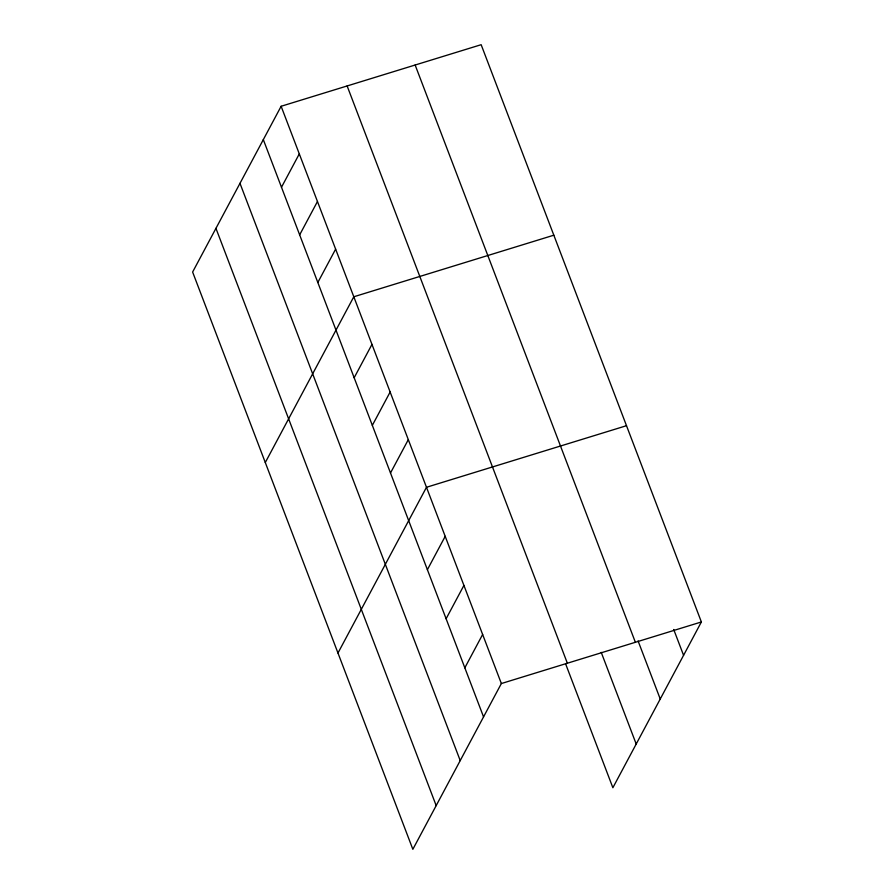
<?xml version="1.0" encoding="UTF-8"?>
<svg xmlns="http://www.w3.org/2000/svg" width="894" height="894" viewBox="0 0 894 894"><rect width="100%" height="100%" fill="white"/><g stroke="black" fill="none" stroke-linecap="round" stroke-linejoin="round"><path stroke-width="1.34" d="M281.129 106.274L192.623 272.033L412.849 849.3L501.355 683.541L701.377 621.967L481.151 44.7L281.129 106.274L501.355 683.541M281.487 187.248L299.3 153.891M299.658 234.876L317.459 201.519M317.828 282.493L335.63 249.147M265.294 462.522L353.8 296.774L553.822 235.2M354.158 377.749L371.971 344.391M372.329 425.376L390.142 392.019M390.499 472.993L408.312 439.647M337.977 653.022L426.483 487.275L626.504 425.7M427.388 569.69L445.201 536.333M446.106 618.76L463.919 585.402M464.824 667.829L482.637 634.472M701.377 621.967L612.871 787.726L565.578 663.773M673.718 629.499L683.575 655.324M638.07 640.909L660.241 699.019M415.14 65.016L635.377 642.294M601.226 652.352L636.204 744.031M347.129 85.947L567.366 663.225M263.317 139.62L483.553 716.899M239.983 183.315L460.22 760.593M215.946 228.339L436.183 805.606"/></g></svg>
